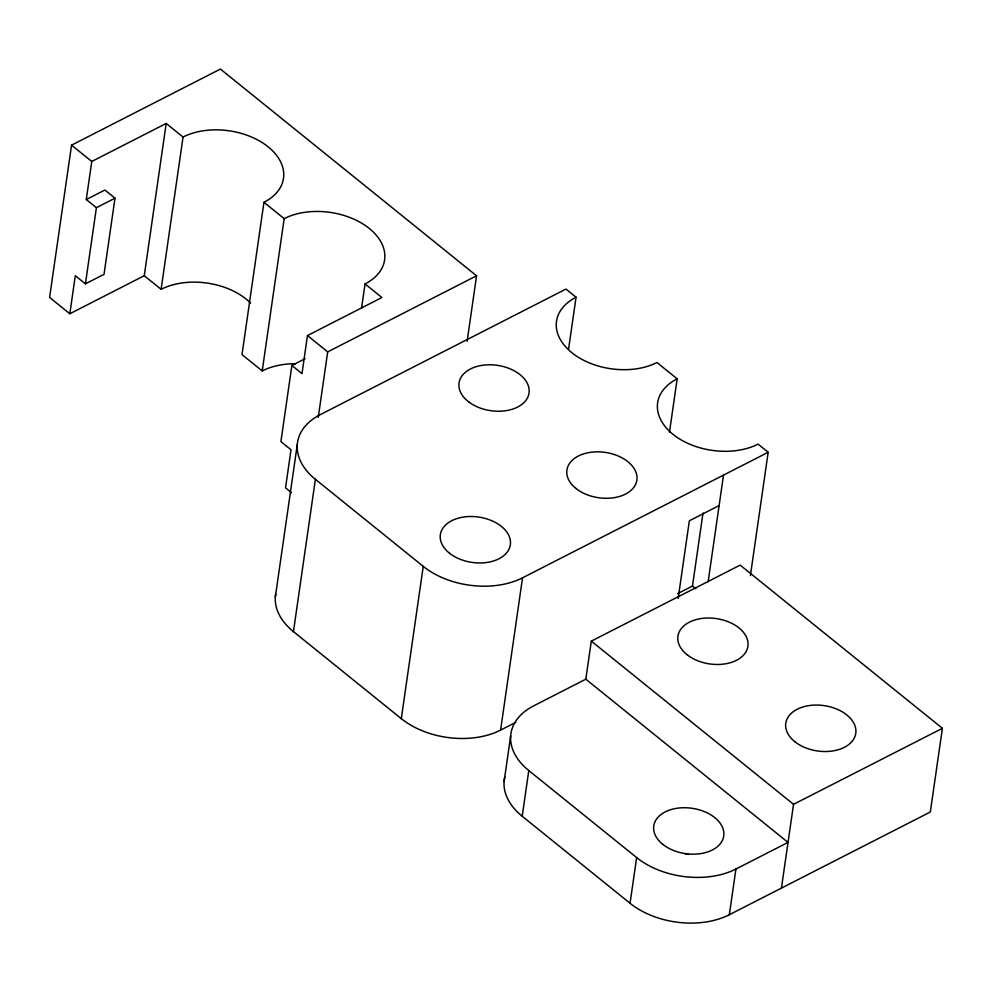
<?xml version="1.0" encoding="UTF-8"?>
<svg xmlns="http://www.w3.org/2000/svg" width="992" height="992" viewBox="0 0 992 992"><rect width="100%" height="100%" fill="white"/><g stroke="black" fill="none" stroke-linecap="round" stroke-linejoin="round"><path stroke-width="1.49" d="M467.133 341.285L476.569 275.801L220.41 69.068L71.548 145.154L49.6 297.439L69.824 313.757L144.262 275.714L166.197 123.43L183.049 137.032A60.611 39.283 8.2 0 1 268.162 146.841A60.611 39.283 8.2 0 1 263.946 202.318L241.998 354.603L262.223 370.921A60.611 39.283 8.2 0 1 295.616 363.729M69.824 313.757L75.305 275.689L85.424 283.848L104.024 274.338L114.998 198.189L104.892 190.03L86.279 199.541L96.398 207.7L85.424 283.848M86.279 199.541L91.772 161.473L166.197 123.43M250.604 303.068A60.611 39.283 8.2 0 0 161.113 289.317L183.049 137.032M262.223 370.921L284.171 218.637L263.946 202.318M305.164 358.682L291.871 365.478L280.91 441.614L291.016 449.773L285.535 487.853L291.474 492.652M284.171 218.637A60.611 39.283 8.2 0 1 369.272 228.445A60.611 39.283 8.2 0 1 365.056 283.923L381.908 297.526L307.47 335.569L301.99 373.637L291.871 365.478M275.342 596.874L297.29 444.59M318.258 417.372L327.695 351.887L476.569 275.801M515.741 722.362L500.6 730.1A70.717 45.83 8.2 0 1 401.301 718.654L293.446 631.606L315.394 479.322A70.717 45.83 8.2 0 1 320.317 414.606L565.948 289.069L576.054 297.228A60.611 39.283 8.2 0 0 571.838 352.693A60.611 39.283 8.2 0 0 656.952 362.514L677.176 378.832A60.611 39.283 8.2 0 0 672.96 434.298A60.611 39.283 8.2 0 0 758.062 444.118L768.18 452.278L750.398 575.62M361.547 308.289L365.056 283.923M401.301 718.654L423.249 566.37L315.394 479.322M500.6 730.1L522.536 577.815L768.18 452.278M504.097 781.498L510.682 735.816M568.602 348.998L576.054 297.228M522.201 816.23L528.786 770.536A70.717 45.83 8.2 0 1 533.708 705.82L585.813 679.198L591.319 641.117L740.168 565.118L942.4 728.326L930.322 812.002L729.343 914.723A70.717 45.83 8.2 0 1 630.056 903.266L522.201 816.23A70.717 45.83 8.2 0 1 504.779 777.058M669.488 432.128L677.176 378.832M630.056 903.266L636.641 857.584L528.786 770.536M678.156 598.436L689.353 520.775L719.126 505.56M677.586 593.662L692.478 586.049L703.006 512.951M708.152 581.696L723.515 475.094M729.343 914.723L735.928 869.029L788.032 842.406L793.55 804.326L942.4 728.326M781.448 888.088L788.032 842.406L585.813 679.198M96.398 207.7L114.998 198.189M692.478 586.049L695.851 588.764M71.548 145.154L91.772 161.473M307.47 335.569L327.695 351.887M144.262 275.714L161.113 289.317M591.319 641.117L793.55 804.326M685.422 853.951A35.352 22.915 8.2 0 1 688.473 854.484M293.446 631.606A70.717 45.83 8.2 0 1 275.726 593.91M735.928 869.029A70.717 45.83 8.2 0 1 636.641 857.584M522.536 577.815A70.717 45.83 8.2 0 1 423.249 566.37M662.693 844.266A35.352 22.915 8.2 0 0 722.201 840.782A35.352 22.915 8.2 0 0 681.343 807.81A35.352 22.915 8.2 0 0 662.693 844.266M449.302 553.052A35.352 22.915 8.2 0 0 508.809 549.568A35.352 22.915 8.2 0 0 467.951 516.584A35.352 22.915 8.2 0 0 449.302 553.052M575.844 488.374A35.352 22.915 8.2 0 0 635.351 484.89A35.352 22.915 8.2 0 0 594.481 451.918A35.352 22.915 8.2 0 0 575.844 488.374M469.005 402.12A35.352 22.915 8.2 0 0 527.918 396.949A35.352 22.915 8.2 0 0 485.187 364.969A35.352 22.915 8.2 0 0 469.005 402.12M794.728 741.607A35.352 22.915 8.2 0 0 854.236 738.122A35.352 22.915 8.2 0 0 813.378 705.138A35.352 22.915 8.2 0 0 794.728 741.607M687.89 655.352A35.352 22.915 8.2 0 0 746.802 650.182A35.352 22.915 8.2 0 0 704.072 618.202A35.352 22.915 8.2 0 0 687.89 655.352"/></g></svg>
